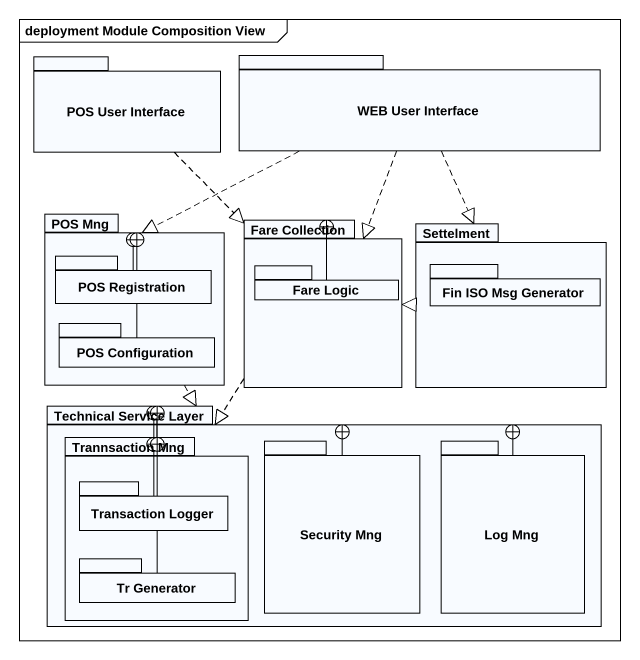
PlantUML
@startuml
mainframe deployment Module Composition View
package "POS User Interface" as POS_User_Interface {
}
package "WEB User Interface" as WEB_User_Interface {
}
package "POS Mng" as POS_Mng {
  package "POS Registration" as POS_Registration {
  }
  package "POS Configuration" as POS_Configuration {
  }
}
package "Fare Collection" as Fare_Collection {
  package "Fare Logic" as Fare_Logic {
  }
}
package Settelment {
  package "Fin ISO Msg Generator" as Fin_ISO_Msg_Generator {
  }
}
package "Technical Service Layer" as Technical_Service_Layer {
  package "Trannsaction Mng" as Trannsaction_Mng {
    package "Transaction Logger" as Transaction_Logger {
    }
    package "Tr Generator" as Tr_Generator {
    }
  }
  package "Security Mng" as Security_Mng {
  }
  package "Log Mng" as Log_Mng {
  }
}
POS_User_Interface ..|> Fare_Collection
WEB_User_Interface ..|> POS_Mng
WEB_User_Interface ..|> Fare_Collection
WEB_User_Interface ..|> Settelment
POS_Mng ..|> Technical_Service_Layer
Fare_Collection ..|> Technical_Service_Layer
Settelment .left.|> Fare_Collection
POS_Registration --+ POS_Mng
Fare_Logic --+ Fare_Collection
POS_Configuration -up-+ POS_Mng
Trannsaction_Mng -right-+ Technical_Service_Layer
Security_Mng -up-+ Technical_Service_Layer
Log_Mng -left-+ Technical_Service_Layer
Transaction_Logger -right-+ Technical_Service_Layer
Transaction_Logger --+ Trannsaction_Mng
Tr_Generator -right-+ Technical_Service_Layer
Tr_Generator -up-+ Trannsaction_Mng
@enduml
